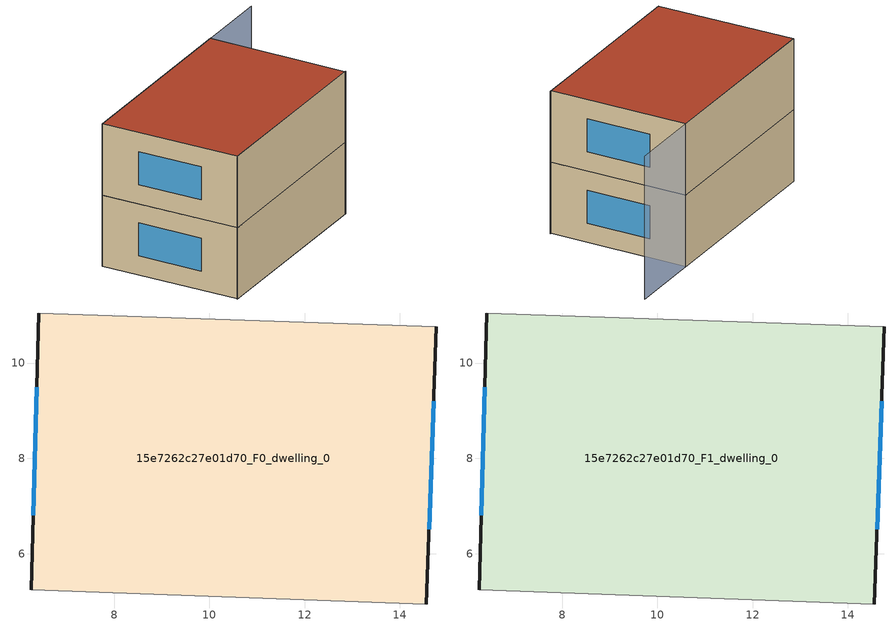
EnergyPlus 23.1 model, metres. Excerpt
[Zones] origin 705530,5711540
15e7262c27e01d70_F0_dwelling_0
 floor ground (EU_floor_Construction): 14.76,10.77 14.55,4.94 6.26,5.24 6.41,11.05 z0
 wall outside (EU_wall_Construction): 14.55,4.94 14.76,10.77 / 6.41,11.05 6.26,5.24 z0:3
 wall adiabatic (EU_wall_Construction): 14.76,10.77 6.41,11.05 / 6.26,5.24 14.55,4.94 z0:3
 window (EU_Window_Construction): 14.61,6.51 14.71,9.2 / 6.37,9.49 6.3,6.8 z0.81:2.19
15e7262c27e01d70_F1_dwelling_0
 floor to 15e7262c27e01d70_F0_dwelling_0 (EU_floor_Construction): 14.76,10.77 14.55,4.94 6.26,5.24 6.41,11.05 z3
 wall outside (EU_wall_Construction): 14.55,4.94 14.76,10.77 / 6.41,11.05 6.26,5.24 z3:6
 wall adiabatic (EU_wall_Construction): 14.76,10.77 6.41,11.05 / 6.26,5.24 14.55,4.94 z3:6
 window (EU_Window_Construction): 14.61,6.51 14.71,9.2 / 6.37,9.49 6.3,6.8 z3.81:5.19
 roof outside (EU_roof_Construction): 14.55,4.94 14.76,10.77 6.41,11.05 6.26,5.24 z6
shading: 6.26,5.24 14.6,4.94 / 17.94,10.65 6.41,11.05 z0:6
[Building]
EU S2 Campaign: North Axis=0; Terrain=City; Solar Distribution=FullExterior
[Site:Location]
London: Latitude=51.5; Longitude=-0.5; Time Zone=0; Elevation=25
[SizingPeriod:WeatherFileDays]
AnnualSizingPeriod: Begin Month=1; Begin Day of Month=1; End Month=12; End Day of Month=31; Day of Week for Start Day=Monday; Use Weather File Daylight Saving Period=No; Use Weather File Rain and Snow Indicators=No
[MATERIAL]
EU_InternalMass_Material: Roughness=MediumRough; Thickness=0.1; Conductivity=1; Density=1800; Specific Heat=900; Thermal Absorptance=0.9; Solar Absorptance=0.7; Visible Absorptance=0.7
[MATERIAL:NOMASS] Roughness=MediumRough; Thermal Absorptance=0.9; Solar Absorptance=0.7; Visible Absorptance=0.7
Name | Thermal Resistance
EU_wall_NoMass | 0.735294
EU_roof_NoMass | 0.520833
EU_floor_NoMass | 1.81159
[WINDOWMATERIAL:SIMPLEGLAZINGSYSTEM]
EU_Window_SimpleGlazing: UFactor=3.92; Solar Heat Gain Coefficient=0.85; Visible Transmittance=0.85
[CONSTRUCTION]
EU_wall_Construction: EU_wall_NoMass
EU_roof_Construction: EU_roof_NoMass
EU_floor_Construction: EU_floor_NoMass
EU_Window_Construction: EU_Window_SimpleGlazing
EU_InternalMass_Construction: EU_InternalMass_Material
[ZONE] Type=1; Multiplier=1; Ceiling Height=autocalculate; Volume=145.328; Floor Area=autocalculate; Part of Total Floor Area=Yes
15e7262c27e01d70_F0_dwelling_0; 15e7262c27e01d70_F1_dwelling_0
[INTERNALMASS] Construction=EU_InternalMass_Construction; Surface Area=48.4425
Name | Zone or ZoneList
15e7262c27e01d70_F0_dwelling_0_EU_InternalMass | 15e7262c27e01d70_F0_dwelling_0
15e7262c27e01d70_F1_dwelling_0_EU_InternalMass | 15e7262c27e01d70_F1_dwelling_0
[OTHEREQUIPMENT] Fuel Type=Electricity; Design Level Calculation Method=Watts/Area; Power per Zone Floor Area=1; Fraction Latent=0; Fraction Radiant=0; Fraction Lost=0; Carbon Dioxide Generation Rate=0; EndUse Subcategory=EU_Step8_InternalGains
Name | Zone or ZoneList or Space or SpaceList | Schedule
EU_Step8_InternalGain_15e7262c27e01d70_F0_dwelling_0_f000 | 15e7262c27e01d70_F0_dwelling_0 | EU_Step8_GainSchedule_15e7262c27e01d70_F0_dwelling_0_f000
EU_Step8_InternalGain_15e7262c27e01d70_F1_dwelling_0_f000 | 15e7262c27e01d70_F1_dwelling_0 | EU_Step8_GainSchedule_15e7262c27e01d70_F1_dwelling_0_f000
[ZONEVENTILATION:DESIGNFLOWRATE] Schedule=EU_AlwaysOn; Design Flow Rate Calculation Method=AirChanges/Hour; Air Changes per Hour=0.48; Ventilation Type=Natural; Fan Pressure Rise=0; Fan Total Efficiency=1; Constant Term Coefficient=1; Temperature Term Coefficient=0; Velocity Term Coefficient=0; Velocity Squared Term Coefficient=0; Minimum Indoor Temperature=-100; Maximum Indoor Temperature=100; Delta Temperature=-100; Minimum Outdoor Temperature=-100; Maximum Outdoor Temperature=100; Maximum Wind Speed=40
Name | Zone or ZoneList or Space or SpaceList
EU_ConstantAir_15e7262c27e01d70_F0_dwelling_0 | 15e7262c27e01d70_F0_dwelling_0
EU_ConstantAir_15e7262c27e01d70_F1_dwelling_0 | 15e7262c27e01d70_F1_dwelling_0
[HVACTEMPLATE:THERMOSTAT] Constant Heating Setpoint=20; Constant Cooling Setpoint=50
EU_HeatOnly_15e7262c27e01d70_F0_dwelling_0; EU_HeatOnly_15e7262c27e01d70_F1_dwelling_0
[HVACTEMPLATE:ZONE:IDEALLOADSAIRSYSTEM] System Availability Schedule=EU_AlwaysOn; Maximum Heating Supply Air Temperature=50; Minimum Cooling Supply Air Temperature=13; Maximum Heating Supply Air Humidity Ratio=0.0156; Minimum Cooling Supply Air Humidity Ratio=0.0077; Heating Limit=NoLimit; Cooling Limit=NoLimit; Heating Availability Schedule=EU_AlwaysOn; Cooling Availability Schedule=EU_CoolingOff; Dehumidification Control Type=ConstantSensibleHeatRatio; Cooling Sensible Heat Ratio=0.7; Dehumidification Setpoint=60; Humidification Control Type=None; Humidification Setpoint=30; Outdoor Air Method=None; Outdoor Air Flow Rate per Person=0.00944; Outdoor Air Flow Rate per Zone Floor Area=0; Outdoor Air Flow Rate per Zone=0; Demand Controlled Ventilation Type=None; Outdoor Air Economizer Type=NoEconomizer; Heat Recovery Type=None; Sensible Heat Recovery Effectiveness=0.7; Latent Heat Recovery Effectiveness=0.65
Name | Template Thermostat
15e7262c27e01d70_F0_dwelling_0 | EU_HeatOnly_15e7262c27e01d70_F0_dwelling_0
15e7262c27e01d70_F1_dwelling_0 | EU_HeatOnly_15e7262c27e01d70_F1_dwelling_0
[SIZING:ZONE] Zone Cooling Design Supply Air Temperature Input Method=SupplyAirTemperature; Zone Cooling Design Supply Air Temperature=13; Zone Heating Design Supply Air Temperature Input Method=SupplyAirTemperature; Zone Heating Design Supply Air Temperature=50; Zone Cooling Design Supply Air Humidity Ratio=0.008; Zone Heating Design Supply Air Humidity Ratio=0.008; Cooling Design Air Flow Method=DesignDay; Cooling Design Air Flow Rate=0; Cooling Minimum Air Flow per Zone Floor Area=0.000762; Cooling Minimum Air Flow=0; Cooling Minimum Air Flow Fraction=0.2; Heating Design Air Flow Method=DesignDay; Heating Design Air Flow Rate=0; Heating Maximum Air Flow per Zone Floor Area=0.002032; Heating Maximum Air Flow=0.141576; Heating Maximum Air Flow Fraction=0.3; Account for Dedicated Outdoor Air System=No; Dedicated Outdoor Air System Control Strategy=NeutralSupplyAir; Dedicated Outdoor Air Low Setpoint Temperature for Design=autosize; Dedicated Outdoor Air High Setpoint Temperature for Design=autosize; Zone Load Sizing Method=Sensible Load Only No Latent Load; Zone Latent Cooling Design Supply Air Humidity Ratio Input Method=HumidityRatioDifference; Zone Cooling Design Supply Air Humidity Ratio Difference=0.005; Zone Latent Heating Design Supply Air Humidity Ratio Input Method=HumidityRatioDifference; Zone Humidification Design Supply Air Humidity Ratio Difference=0.005
15e7262c27e01d70_F0_dwelling_0; 15e7262c27e01d70_F1_dwelling_0
[SCHEDULE:CONSTANT]
Name | Hourly Value
EU_AlwaysOn | 1
EU_CoolingOff | 0
[SCHEDULE:FILE] Column Number=1; Rows to Skip at Top=0; Number of Hours of Data=8760; Column Separator=Comma; Interpolate to Timestep=No; Minutes per Item=60; Adjust Schedule for Daylight Savings=Yes
Name | File
EU_Step8_GainSchedule_15e7262c27e01d70_F0_dwelling_0_f000 | ../../schedules/15e7262c27e01d70/15e7262c27e01d70_F0_dwelling_0_f000_gain.csv
EU_Step8_GainSchedule_15e7262c27e01d70_F1_dwelling_0_f000 | ../../schedules/15e7262c27e01d70/15e7262c27e01d70_F1_dwelling_0_f000_gain.csv
